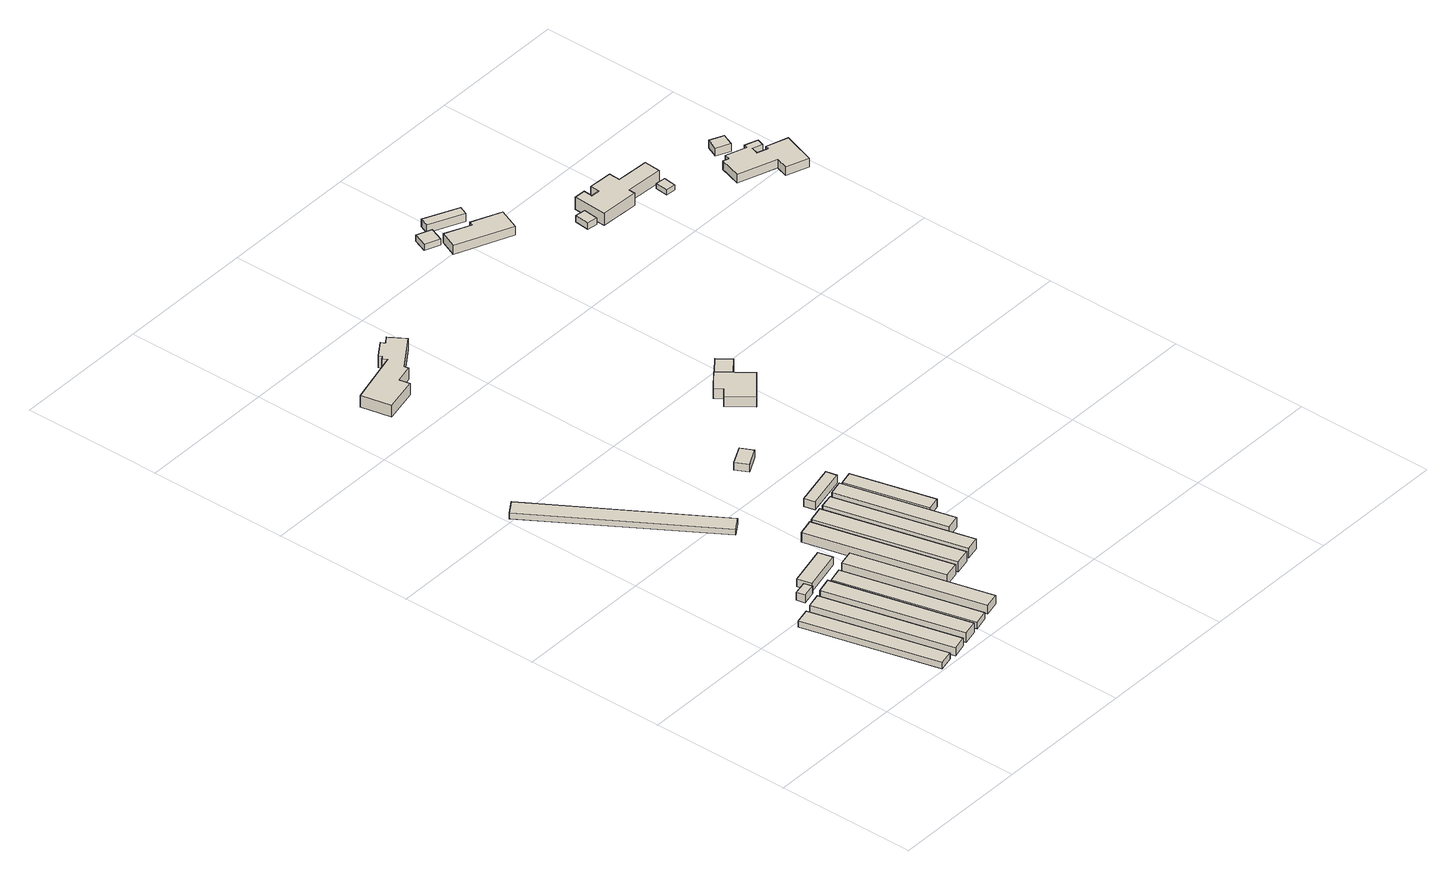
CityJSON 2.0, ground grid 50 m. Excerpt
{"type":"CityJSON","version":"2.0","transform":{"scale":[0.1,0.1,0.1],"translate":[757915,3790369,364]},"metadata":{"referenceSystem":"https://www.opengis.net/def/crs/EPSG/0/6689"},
"CityObjects":{
"building1":{"type":"Building","attributes":{"class":"3003","usage":"461","yearOfConstruction":"0001","measuredHeight":2.4,"storeysAboveGround":9999,"storeysBelowGround":9999,"BuildingDetailAttribute.totalFloorArea":-9999,"BuildingDetailAttribute.buildingFootprintArea":-9999,"BuildingDetailAttribute.buildingStructureType":"611","BuildingDetailAttribute.fireproofStructureType":"1011","BuildingDetailAttribute.landUseType":"231","BuildingDetailAttribute.specifiedBuildingCoverageRate":-9999,"BuildingDetailAttribute.specifiedFloorAreaRate":-9999,"BuildingDetailAttribute.buildingHeight":-9999,"BuildingDetailAttribute.surveyYear":"0001","BuildingIDAttribute.prefecture":"35","BuildingIDAttribute.city":"35215"},"address":[{"country":"日本","locality":"山口県周南市大字鹿野中"}],"geometry":[{"type":"Solid","lod":"1","boundaries":[[[[0,1,2,3]],[[2,4,5,3]],[[1,6,4,2]],[[0,7,6,1]],[[3,5,7,0]],[[4,6,7,5]]]]}]},
"building2":{"type":"Building","attributes":{"class":"3003","usage":"461","yearOfConstruction":"0001","measuredHeight":3,"storeysAboveGround":9999,"storeysBelowGround":9999,"BuildingDetailAttribute.totalFloorArea":-9999,"BuildingDetailAttribute.buildingFootprintArea":-9999,"BuildingDetailAttribute.buildingStructureType":"611","BuildingDetailAttribute.fireproofStructureType":"1011","BuildingDetailAttribute.landUseType":"231","BuildingDetailAttribute.specifiedBuildingCoverageRate":-9999,"BuildingDetailAttribute.specifiedFloorAreaRate":-9999,"BuildingDetailAttribute.buildingHeight":-9999,"BuildingDetailAttribute.surveyYear":"0001","BuildingIDAttribute.prefecture":"35","BuildingIDAttribute.city":"35215"},"address":[{"country":"日本","locality":"山口県周南市大字鹿野中"}],"geometry":[{"type":"Solid","lod":"1","boundaries":[[[[8,9,10,11]],[[10,12,13,11]],[[9,14,12,10]],[[8,15,14,9]],[[11,13,15,8]],[[12,14,15,13]]]]}]},
"building3":{"type":"Building","attributes":{"class":"3003","usage":"461","yearOfConstruction":"0001","measuredHeight":3,"storeysAboveGround":9999,"storeysBelowGround":9999,"BuildingDetailAttribute.totalFloorArea":-9999,"BuildingDetailAttribute.buildingFootprintArea":-9999,"BuildingDetailAttribute.buildingStructureType":"611","BuildingDetailAttribute.fireproofStructureType":"1011","BuildingDetailAttribute.landUseType":"231","BuildingDetailAttribute.specifiedBuildingCoverageRate":-9999,"BuildingDetailAttribute.specifiedFloorAreaRate":-9999,"BuildingDetailAttribute.buildingHeight":-9999,"BuildingDetailAttribute.surveyYear":"0001","BuildingIDAttribute.prefecture":"35","BuildingIDAttribute.city":"35215"},"address":[{"country":"日本","locality":"山口県周南市大字鹿野中"}],"geometry":[{"type":"Solid","lod":"1","boundaries":[[[[16,17,18,19]],[[18,20,21,19]],[[17,22,20,18]],[[16,23,22,17]],[[19,21,23,16]],[[20,22,23,21]]]]}]},
"building4":{"type":"Building","attributes":{"class":"3003","usage":"461","yearOfConstruction":"0001","measuredHeight":3.7,"storeysAboveGround":9999,"storeysBelowGround":9999,"BuildingDetailAttribute.totalFloorArea":-9999,"BuildingDetailAttribute.buildingFootprintArea":-9999,"BuildingDetailAttribute.buildingStructureType":"611","BuildingDetailAttribute.fireproofStructureType":"1011","BuildingDetailAttribute.landUseType":"231","BuildingDetailAttribute.specifiedBuildingCoverageRate":-9999,"BuildingDetailAttribute.specifiedFloorAreaRate":-9999,"BuildingDetailAttribute.buildingHeight":-9999,"BuildingDetailAttribute.surveyYear":"0001","BuildingIDAttribute.prefecture":"35","BuildingIDAttribute.city":"35215"},"address":[{"country":"日本","locality":"山口県周南市大字鹿野中"}],"geometry":[{"type":"Solid","lod":"1","boundaries":[[[[24,25,26,27]],[[26,28,29,27]],[[25,30,28,26]],[[24,31,30,25]],[[27,29,31,24]],[[28,30,31,29]]]]}]},
"building5":{"type":"Building","attributes":{"class":"3003","usage":"461","yearOfConstruction":"0001","measuredHeight":2.4,"storeysAboveGround":9999,"storeysBelowGround":9999,"BuildingDetailAttribute.totalFloorArea":-9999,"BuildingDetailAttribute.buildingFootprintArea":-9999,"BuildingDetailAttribute.buildingStructureType":"611","BuildingDetailAttribute.fireproofStructureType":"1011","BuildingDetailAttribute.landUseType":"231","BuildingDetailAttribute.specifiedBuildingCoverageRate":-9999,"BuildingDetailAttribute.specifiedFloorAreaRate":-9999,"BuildingDetailAttribute.buildingHeight":-9999,"BuildingDetailAttribute.surveyYear":"0001","BuildingIDAttribute.prefecture":"35","BuildingIDAttribute.city":"35215"},"address":[{"country":"日本","locality":"山口県周南市大字鹿野中"}],"geometry":[{"type":"Solid","lod":"1","boundaries":[[[[32,33,34,35]],[[34,36,37,35]],[[33,38,36,34]],[[32,39,38,33]],[[35,37,39,32]],[[36,38,39,37]]]]}]},
"building6":{"type":"Building","attributes":{"class":"3003","usage":"461","yearOfConstruction":"0001","measuredHeight":3,"storeysAboveGround":9999,"storeysBelowGround":9999,"BuildingDetailAttribute.totalFloorArea":-9999,"BuildingDetailAttribute.buildingFootprintArea":-9999,"BuildingDetailAttribute.buildingStructureType":"611","BuildingDetailAttribute.fireproofStructureType":"1011","BuildingDetailAttribute.landUseType":"231","BuildingDetailAttribute.specifiedBuildingCoverageRate":-9999,"BuildingDetailAttribute.specifiedFloorAreaRate":-9999,"BuildingDetailAttribute.buildingHeight":-9999,"BuildingDetailAttribute.surveyYear":"0001","BuildingIDAttribute.prefecture":"35","BuildingIDAttribute.city":"35215"},"address":[{"country":"日本","locality":"山口県周南市大字鹿野中"}],"geometry":[{"type":"Solid","lod":"1","boundaries":[[[[40,41,42,43]],[[42,44,45,43]],[[41,46,44,42]],[[40,47,46,41]],[[43,45,47,40]],[[44,46,47,45]]]]}]},
"building7":{"type":"Building","attributes":{"class":"3003","usage":"461","yearOfConstruction":"0001","measuredHeight":6.6,"storeysAboveGround":9999,"storeysBelowGround":9999,"BuildingDetailAttribute.totalFloorArea":-9999,"BuildingDetailAttribute.buildingFootprintArea":-9999,"BuildingDetailAttribute.buildingStructureType":"611","BuildingDetailAttribute.fireproofStructureType":"1011","BuildingDetailAttribute.landUseType":"231","BuildingDetailAttribute.specifiedBuildingCoverageRate":-9999,"BuildingDetailAttribute.specifiedFloorAreaRate":-9999,"BuildingDetailAttribute.buildingHeight":-9999,"BuildingDetailAttribute.surveyYear":"0001","BuildingIDAttribute.prefecture":"35","BuildingIDAttribute.city":"35215"},"address":[{"country":"日本","locality":"山口県周南市大字鹿野中"}],"geometry":[{"type":"Solid","lod":"1","boundaries":[[[[48,49,50,51]],[[50,52,53,51]],[[49,54,52,50]],[[48,55,54,49]],[[51,53,55,48]],[[52,54,55,53]]]]}]},
"building8":{"type":"Building","attributes":{"class":"3003","usage":"461","yearOfConstruction":"0001","measuredHeight":3.4,"storeysAboveGround":9999,"storeysBelowGround":9999,"BuildingDetailAttribute.totalFloorArea":-9999,"BuildingDetailAttribute.buildingFootprintArea":-9999,"BuildingDetailAttribute.buildingStructureType":"611","BuildingDetailAttribute.fireproofStructureType":"1011","BuildingDetailAttribute.landUseType":"231","BuildingDetailAttribute.specifiedBuildingCoverageRate":-9999,"BuildingDetailAttribute.specifiedFloorAreaRate":-9999,"BuildingDetailAttribute.buildingHeight":-9999,"BuildingDetailAttribute.surveyYear":"0001","BuildingIDAttribute.prefecture":"35","BuildingIDAttribute.city":"35215"},"address":[{"country":"日本","locality":"山口県周南市大字鹿野中"}],"geometry":[{"type":"Solid","lod":"1","boundaries":[[[[56,57,58,59]],[[58,60,61,59]],[[57,62,60,58]],[[56,63,62,57]],[[59,61,63,56]],[[60,62,63,61]]]]}]},
"building9":{"type":"Building","attributes":{"class":"3003","usage":"461","yearOfConstruction":"0001","measuredHeight":3.9,"storeysAboveGround":9999,"storeysBelowGround":9999,"BuildingDetailAttribute.totalFloorArea":-9999,"BuildingDetailAttribute.buildingFootprintArea":-9999,"BuildingDetailAttribute.buildingStructureType":"611","BuildingDetailAttribute.fireproofStructureType":"1011","BuildingDetailAttribute.landUseType":"231","BuildingDetailAttribute.specifiedBuildingCoverageRate":-9999,"BuildingDetailAttribute.specifiedFloorAreaRate":-9999,"BuildingDetailAttribute.buildingHeight":-9999,"BuildingDetailAttribute.surveyYear":"0001","BuildingIDAttribute.prefecture":"35","BuildingIDAttribute.city":"35215"},"address":[{"country":"日本","locality":"山口県周南市大字鹿野中"}],"geometry":[{"type":"Solid","lod":"1","boundaries":[[[[64,65,66,67]],[[66,68,69,67]],[[65,70,68,66]],[[64,71,70,65]],[[67,69,71,64]],[[68,70,71,69]]]]}]},
"building10":{"type":"Building","attributes":{"class":"3003","usage":"461","yearOfConstruction":"0001","measuredHeight":3.7,"storeysAboveGround":9999,"storeysBelowGround":9999,"BuildingDetailAttribute.totalFloorArea":-9999,"BuildingDetailAttribute.buildingFootprintArea":-9999,"BuildingDetailAttribute.buildingStructureType":"611","BuildingDetailAttribute.fireproofStructureType":"1011","BuildingDetailAttribute.landUseType":"231","BuildingDetailAttribute.specifiedBuildingCoverageRate":-9999,"BuildingDetailAttribute.specifiedFloorAreaRate":-9999,"BuildingDetailAttribute.buildingHeight":-9999,"BuildingDetailAttribute.surveyYear":"0001","BuildingIDAttribute.prefecture":"35","BuildingIDAttribute.city":"35215"},"address":[{"country":"日本","locality":"山口県周南市大字鹿野中"}],"geometry":[{"type":"Solid","lod":"1","boundaries":[[[[72,73,74,75]],[[74,76,77,75]],[[73,78,76,74]],[[72,79,78,73]],[[75,77,79,72]],[[76,78,79,77]]]]}]},
"building11":{"type":"Building","attributes":{"class":"3003","usage":"461","yearOfConstruction":"0001","measuredHeight":3.7,"storeysAboveGround":9999,"storeysBelowGround":9999,"BuildingDetailAttribute.totalFloorArea":-9999,"BuildingDetailAttribute.buildingFootprintArea":-9999,"BuildingDetailAttribute.buildingStructureType":"611","BuildingDetailAttribute.fireproofStructureType":"1011","BuildingDetailAttribute.landUseType":"231","BuildingDetailAttribute.specifiedBuildingCoverageRate":-9999,"BuildingDetailAttribute.specifiedFloorAreaRate":-9999,"BuildingDetailAttribute.buildingHeight":-9999,"BuildingDetailAttribute.surveyYear":"0001","BuildingIDAttribute.prefecture":"35","BuildingIDAttribute.city":"35215"},"address":[{"country":"日本","locality":"山口県周南市大字鹿野中"}],"geometry":[{"type":"Solid","lod":"1","boundaries":[[[[80,81,82,83]],[[82,84,85,83]],[[81,86,84,82]],[[80,87,86,81]],[[83,85,87,80]],[[84,86,87,85]]]]}]},
"building12":{"type":"Building","attributes":{"class":"3001","usage":"461","yearOfConstruction":"0001","measuredHeight":6.6,"storeysAboveGround":9999,"storeysBelowGround":9999,"LandSlideRiskAttribute.description":"1","LandSlideRiskAttribute.areaType":"2","BuildingDetailAttribute.totalFloorArea":-9999,"BuildingDetailAttribute.buildingFootprintArea":-9999,"BuildingDetailAttribute.buildingStructureType":"611","BuildingDetailAttribute.fireproofStructureType":"1011","BuildingDetailAttribute.landUseType":"231","BuildingDetailAttribute.specifiedBuildingCoverageRate":-9999,"BuildingDetailAttribute.specifiedFloorAreaRate":-9999,"BuildingDetailAttribute.buildingHeight":-9999,"BuildingDetailAttribute.surveyYear":"0001","BuildingIDAttribute.prefecture":"35","BuildingIDAttribute.city":"35215"},"address":[{"country":"日本","locality":"山口県周南市大字鹿野中"}],"geometry":[{"type":"Solid","lod":"1","boundaries":[[[[88,89,90,91,92,93,94,95,96,97,98,99,100,101]],[[100,102,103,101]],[[99,104,102,100]],[[98,105,104,99]],[[97,106,105,98]],[[96,107,106,97]],[[95,108,107,96]],[[94,109,108,95]],[[93,110,109,94]],[[92,111,110,93]],[[91,112,111,92]],[[90,113,112,91]],[[89,114,113,90]],[[88,115,114,89]],[[101,103,115,88]],[[102,104,105,106,107,108,109,110,111,112,113,114,115,103]]]]}]},
"building13":{"type":"Building","attributes":{"class":"3003","usage":"461","yearOfConstruction":"0001","measuredHeight":3.9,"storeysAboveGround":9999,"storeysBelowGround":9999,"BuildingDetailAttribute.totalFloorArea":-9999,"BuildingDetailAttribute.buildingFootprintArea":-9999,"BuildingDetailAttribute.buildingStructureType":"611","BuildingDetailAttribute.fireproofStructureType":"1011","BuildingDetailAttribute.landUseType":"231","BuildingDetailAttribute.specifiedBuildingCoverageRate":-9999,"BuildingDetailAttribute.specifiedFloorAreaRate":-9999,"BuildingDetailAttribute.buildingHeight":-9999,"BuildingDetailAttribute.surveyYear":"0001","BuildingIDAttribute.prefecture":"35","BuildingIDAttribute.city":"35215"},"address":[{"country":"日本","locality":"山口県周南市大字鹿野中"}],"geometry":[{"type":"Solid","lod":"1","boundaries":[[[[116,117,118,119]],[[118,120,121,119]],[[117,122,120,118]],[[116,123,122,117]],[[119,121,123,116]],[[120,122,123,121]]]]}]},
"building14":{"type":"Building","attributes":{"class":"3003","usage":"461","yearOfConstruction":"0001","measuredHeight":3,"storeysAboveGround":9999,"storeysBelowGround":9999,"BuildingDetailAttribute.totalFloorArea":-9999,"BuildingDetailAttribute.buildingFootprintArea":-9999,"BuildingDetailAttribute.buildingStructureType":"611","BuildingDetailAttribute.fireproofStructureType":"1011","BuildingDetailAttribute.landUseType":"231","BuildingDetailAttribute.specifiedBuildingCoverageRate":-9999,"BuildingDetailAttribute.specifiedFloorAreaRate":-9999,"BuildingDetailAttribute.buildingHeight":-9999,"BuildingDetailAttribute.surveyYear":"0001","BuildingIDAttribute.prefecture":"35","BuildingIDAttribute.city":"35215"},"address":[{"country":"日本","locality":"山口県周南市大字鹿野中"}],"geometry":[{"type":"Solid","lod":"1","boundaries":[[[[124,125,126,127]],[[126,128,129,127]],[[125,130,128,126]],[[124,131,130,125]],[[127,129,131,124]],[[128,130,131,129]]]]}]},
"building15":{"type":"Building","attributes":{"class":"3001","usage":"461","yearOfConstruction":"0001","measuredHeight":3,"storeysAboveGround":9999,"storeysBelowGround":9999,"BuildingDetailAttribute.totalFloorArea":-9999,"BuildingDetailAttribute.buildingFootprintArea":-9999,"BuildingDetailAttribute.buildingStructureType":"611","BuildingDetailAttribute.fireproofStructureType":"1011","BuildingDetailAttribute.landUseType":"231","BuildingDetailAttribute.specifiedBuildingCoverageRate":-9999,"BuildingDetailAttribute.specifiedFloorAreaRate":-9999,"BuildingDetailAttribute.buildingHeight":-9999,"BuildingDetailAttribute.surveyYear":"0001","BuildingIDAttribute.prefecture":"35","BuildingIDAttribute.city":"35215"},"address":[{"country":"日本","locality":"山口県周南市大字鹿野中"}],"geometry":[{"type":"Solid","lod":"1","boundaries":[[[[132,133,134,135]],[[134,136,137,135]],[[133,138,136,134]],[[132,139,138,133]],[[135,137,139,132]],[[136,138,139,137]]]]}]},
"building16":{"type":"Building","attributes":{"class":"3003","usage":"461","yearOfConstruction":"0001","measuredHeight":3,"storeysAboveGround":9999,"storeysBelowGround":9999,"BuildingDetailAttribute.totalFloorArea":-9999,"BuildingDetailAttribute.buildingFootprintArea":-9999,"BuildingDetailAttribute.buildingStructureType":"611","BuildingDetailAttribute.fireproofStructureType":"1011","BuildingDetailAttribute.landUseType":"231","BuildingDetailAttribute.specifiedBuildingCoverageRate":-9999,"BuildingDetailAttribute.specifiedFloorAreaRate":-9999,"BuildingDetailAttribute.buildingHeight":-9999,"BuildingDetailAttribute.surveyYear":"0001","BuildingIDAttribute.prefecture":"35","BuildingIDAttribute.city":"35215"},"address":[{"country":"日本","locality":"山口県周南市大字鹿野中"}],"geometry":[{"type":"Solid","lod":"1","boundaries":[[[[140,141,142,143]],[[142,144,145,143]],[[141,146,144,142]],[[140,147,146,141]],[[143,145,147,140]],[[144,146,147,145]]]]}]},
"building17":{"type":"Building","attributes":{"class":"3001","usage":"461","yearOfConstruction":"0001","measuredHeight":4.9,"storeysAboveGround":9999,"storeysBelowGround":9999,"BuildingDetailAttribute.totalFloorArea":-9999,"BuildingDetailAttribute.buildingFootprintArea":-9999,"BuildingDetailAttribute.buildingStructureType":"611","BuildingDetailAttribute.fireproofStructureType":"1011","BuildingDetailAttribute.landUseType":"231","BuildingDetailAttribute.specifiedBuildingCoverageRate":-9999,"BuildingDetailAttribute.specifiedFloorAreaRate":-9999,"BuildingDetailAttribute.buildingHeight":-9999,"BuildingDetailAttribute.surveyYear":"0001","BuildingIDAttribute.prefecture":"35","BuildingIDAttribute.city":"35215"},"address":[{"country":"日本","locality":"山口県周南市大字鹿野中"}],"geometry":[{"type":"Solid","lod":"1","boundaries":[[[[148,149,150,151,152,153]],[[152,154,155,153]],[[151,156,154,152]],[[150,157,156,151]],[[149,158,157,150]],[[148,159,158,149]],[[153,155,159,148]],[[154,156,157,158,159,155]]]]}]},
"building18":{"type":"Building","attributes":{"class":"3001","usage":"461","yearOfConstruction":"0001","measuredHeight":3.2,"storeysAboveGround":9999,"storeysBelowGround":9999,"BuildingDetailAttribute.totalFloorArea":-9999,"BuildingDetailAttribute.buildingFootprintArea":-9999,"BuildingDetailAttribute.buildingStructureType":"611","BuildingDetailAttribute.fireproofStructureType":"1011","BuildingDetailAttribute.landUseType":"231","BuildingDetailAttribute.specifiedBuildingCoverageRate":-9999,"BuildingDetailAttribute.specifiedFloorAreaRate":-9999,"BuildingDetailAttribute.buildingHeight":-9999,"BuildingDetailAttribute.surveyYear":"0001","BuildingIDAttribute.prefecture":"35","BuildingIDAttribute.city":"35215"},"address":[{"country":"日本","locality":"山口県周南市大字鹿野中"}],"geometry":[{"type":"Solid","lod":"1","boundaries":[[[[160,161,162,163]],[[162,164,165,163]],[[161,166,164,162]],[[160,167,166,161]],[[163,165,167,160]],[[164,166,167,165]]]]}]},
"building19":{"type":"Building","attributes":{"class":"3001","usage":"461","yearOfConstruction":"0001","measuredHeight":2.3,"storeysAboveGround":9999,"storeysBelowGround":9999,"LandSlideRiskAttribute.description":"1","LandSlideRiskAttribute.areaType":"2","BuildingDetailAttribute.totalFloorArea":-9999,"BuildingDetailAttribute.buildingFootprintArea":-9999,"BuildingDetailAttribute.buildingStructureType":"611","BuildingDetailAttribute.fireproofStructureType":"1011","BuildingDetailAttribute.landUseType":"231","BuildingDetailAttribute.specifiedBuildingCoverageRate":-9999,"BuildingDetailAttribute.specifiedFloorAreaRate":-9999,"BuildingDetailAttribute.buildingHeight":-9999,"BuildingDetailAttribute.surveyYear":"0001","BuildingIDAttribute.prefecture":"35","BuildingIDAttribute.city":"35215"},"address":[{"country":"日本","locality":"山口県周南市大字鹿野中"}],"geometry":[{"type":"Solid","lod":"1","boundaries":[[[[168,169,170,171]],[[170,172,173,171]],[[169,174,172,170]],[[168,175,174,169]],[[171,173,175,168]],[[172,174,175,173]]]]}]},
"building20":{"type":"Building","attributes":{"class":"3001","usage":"461","yearOfConstruction":"0001","measuredHeight":4.9,"storeysAboveGround":9999,"storeysBelowGround":9999,"LandSlideRiskAttribute.description":"1","LandSlideRiskAttribute.areaType":"2","BuildingDetailAttribute.totalFloorArea":-9999,"BuildingDetailAttribute.buildingFootprintArea":-9999,"BuildingDetailAttribute.buildingStructureType":"611","BuildingDetailAttribute.fireproofStructureType":"1011","BuildingDetailAttribute.landUseType":"231","BuildingDetailAttribute.specifiedBuildingCoverageRate":-9999,"BuildingDetailAttribute.specifiedFloorAreaRate":-9999,"BuildingDetailAttribute.buildingHeight":-9999,"BuildingDetailAttribute.surveyYear":"0001","BuildingIDAttribute.prefecture":"35","BuildingIDAttribute.city":"35215"},"address":[{"country":"日本","locality":"山口県周南市大字鹿野中"}],"geometry":[{"type":"Solid","lod":"1","boundaries":[[[[176,177,178,179,180,181]],[[180,182,183,181]],[[179,184,182,180]],[[178,185,184,179]],[[177,186,185,178]],[[176,187,186,177]],[[181,183,187,176]],[[182,184,185,186,187,183]]]]}]},
"building21":{"type":"Building","attributes":{"class":"3001","usage":"461","yearOfConstruction":"0001","measuredHeight":3,"storeysAboveGround":9999,"storeysBelowGround":9999,"LandSlideRiskAttribute.description":"1","LandSlideRiskAttribute.areaType":"2","BuildingDetailAttribute.totalFloorArea":-9999,"BuildingDetailAttribute.buildingFootprintArea":-9999,"BuildingDetailAttribute.buildingStructureType":"611","BuildingDetailAttribute.fireproofStructureType":"1011","BuildingDetailAttribute.landUseType":"231","BuildingDetailAttribute.specifiedBuildingCoverageRate":-9999,"BuildingDetailAttribute.specifiedFloorAreaRate":-9999,"BuildingDetailAttribute.buildingHeight":-9999,"BuildingDetailAttribute.surveyYear":"0001","BuildingIDAttribute.prefecture":"35","BuildingIDAttribute.city":"35215"},"address":[{"country":"日本","locality":"山口県周南市大字鹿野中"}],"geometry":[{"type":"Solid","lod":"1","boundaries":[[[[188,189,190,191]],[[190,192,193,191]],[[189,194,192,190]],[[188,195,194,189]],[[191,193,195,188]],[[192,194,195,193]]]]}]},
"building22":{"type":"Building","attributes":{"class":"3001","usage":"461","yearOfConstruction":"0001","measuredHeight":2.8,"storeysAboveGround":9999,"storeysBelowGround":9999,"LandSlideRiskAttribute.description":"1","LandSlideRiskAttribute.areaType":"2","BuildingDetailAttribute.totalFloorArea":-9999,"BuildingDetailAttribute.buildingFootprintArea":-9999,"BuildingDetailAttribute.buildingStructureType":"611","BuildingDetailAttribute.fireproofStructureType":"1011","BuildingDetailAttribute.landUseType":"231","BuildingDetailAttribute.specifiedBuildingCoverageRate":-9999,"BuildingDetailAttribute.specifiedFloorAreaRate":-9999,"BuildingDetailAttribute.buildingHeight":-9999,"BuildingDetailAttribute.surveyYear":"0001","BuildingIDAttribute.prefecture":"35","BuildingIDAttribute.city":"35215"},"address":[{"country":"日本","locality":"山口県周南市大字鹿野中"}],"geometry":[{"type":"Solid","lod":"1","boundaries":[[[[196,197,198,199]],[[198,200,201,199]],[[197,202,200,198]],[[196,203,202,197]],[[199,201,203,196]],[[200,202,203,201]]]]}]},
"building23":{"type":"Building","attributes":{"class":"3001","usage":"461","yearOfConstruction":"0001","measuredHeight":6.3,"storeysAboveGround":9999,"storeysBelowGround":9999,"LandSlideRiskAttribute.description":"1","LandSlideRiskAttribute.areaType":"2","BuildingDetailAttribute.totalFloorArea":-9999,"BuildingDetailAttribute.buildingFootprintArea":-9999,"BuildingDetailAttribute.buildingStructureType":"611","BuildingDetailAttribute.fireproofStructureType":"1011","BuildingDetailAttribute.landUseType":"231","BuildingDetailAttribute.specifiedBuildingCoverageRate":-9999,"BuildingDetailAttribute.specifiedFloorAreaRate":-9999,"BuildingDetailAttribute.buildingHeight":-9999,"BuildingDetailAttribute.surveyYear":"0001","BuildingIDAttribute.prefecture":"35","BuildingIDAttribute.city":"35215"},"address":[{"country":"日本","locality":"山口県周南市大字鹿野中"}],"geometry":[{"type":"Solid","lod":"1","boundaries":[[[[204,205,206,207,208,209,210,211,212,213,214,215]],[[214,216,217,215]],[[213,218,216,214]],[[212,219,218,213]],[[211,220,219,212]],[[210,221,220,211]],[[209,222,221,210]],[[208,223,222,209]],[[207,224,223,208]],[[206,225,224,207]],[[205,226,225,206]],[[204,227,226,205]],[[215,217,227,204]],[[216,218,219,220,221,222,223,224,225,226,227,217]]]]}]},
"building24":{"type":"Building","attributes":{"class":"3001","usage":"461","yearOfConstruction":"0001","measuredHeight":2,"storeysAboveGround":9999,"storeysBelowGround":9999,"LandSlideRiskAttribute.description":"1","LandSlideRiskAttribute.areaType":"2","BuildingDetailAttribute.totalFloorArea":-9999,"BuildingDetailAttribute.buildingFootprintArea":-9999,"BuildingDetailAttribute.buildingStructureType":"611","BuildingDetailAttribute.fireproofStructureType":"1011","BuildingDetailAttribute.landUseType":"231","BuildingDetailAttribute.specifiedBuildingCoverageRate":-9999,"BuildingDetailAttribute.specifiedFloorAreaRate":-9999,"BuildingDetailAttribute.buildingHeight":-9999,"BuildingDetailAttribute.surveyYear":"0001","BuildingIDAttribute.prefecture":"35","BuildingIDAttribute.city":"35215"},"address":[{"country":"日本","locality":"山口県周南市大字鹿野中"}],"geometry":[{"type":"Solid","lod":"1","boundaries":[[[[228,229,230,231]],[[230,232,233,231]],[[229,234,232,230]],[[228,235,234,229]],[[231,233,235,228]],[[232,234,235,233]]]]}]},
"building25":{"type":"Building","attributes":{"class":"3001","usage":"461","yearOfConstruction":"0001","measuredHeight":5.9,"storeysAboveGround":9999,"storeysBelowGround":9999,"LandSlideRiskAttribute.description":"1","LandSlideRiskAttribute.areaType":"2","BuildingDetailAttribute.totalFloorArea":-9999,"BuildingDetailAttribute.buildingFootprintArea":-9999,"BuildingDetailAttribute.buildingStructureType":"611","BuildingDetailAttribute.fireproofStructureType":"1011","BuildingDetailAttribute.landUseType":"231","BuildingDetailAttribute.specifiedBuildingCoverageRate":-9999,"BuildingDetailAttribute.specifiedFloorAreaRate":-9999,"BuildingDetailAttribute.buildingHeight":-9999,"BuildingDetailAttribute.surveyYear":"0001","BuildingIDAttribute.prefecture":"35","BuildingIDAttribute.city":"35215"},"address":[{"country":"日本","locality":"山口県周南市大字鹿野中"}],"geometry":[{"type":"Solid","lod":"1","boundaries":[[[[236,237,238,239,240,241,242,243,244,245,246,247,248,249,250,251]],[[250,252,253,251]],[[249,254,252,250]],[[248,255,254,249]],[[247,256,255,248]],[[246,257,256,247]],[[245,258,257,246]],[[244,259,258,245]],[[243,260,259,244]],[[242,261,260,243]],[[241,262,261,242]],[[240,263,262,241]],[[239,264,263,240]],[[238,265,264,239]],[[237,266,265,238]],[[236,267,266,237]],[[251,253,267,236]],[[252,254,255,256,257,258,259,260,261,262,263,264,265,266,267,253]]]]}]},
"building26":{"type":"Building","attributes":{"class":"3001","usage":"461","yearOfConstruction":"0001","measuredHeight":3,"storeysAboveGround":9999,"storeysBelowGround":9999,"LandSlideRiskAttribute.description":"1","LandSlideRiskAttribute.areaType":"2","BuildingDetailAttribute.totalFloorArea":-9999,"BuildingDetailAttribute.buildingFootprintArea":-9999,"BuildingDetailAttribute.buildingStructureType":"611","BuildingDetailAttribute.fireproofStructureType":"1011","BuildingDetailAttribute.landUseType":"231","BuildingDetailAttribute.specifiedBuildingCoverageRate":-9999,"BuildingDetailAttribute.specifiedFloorAreaRate":-9999,"BuildingDetailAttribute.buildingHeight":-9999,"BuildingDetailAttribute.surveyYear":"0001","BuildingIDAttribute.prefecture":"35","BuildingIDAttribute.city":"35215"},"address":[{"country":"日本","locality":"山口県周南市大字鹿野中"}],"geometry":[{"type":"Solid","lod":"1","boundaries":[[[[268,269,270,271]],[[270,272,273,271]],[[269,274,272,270]],[[268,275,274,269]],[[271,273,275,268]],[[272,274,275,273]]]]}]}
},
"vertices":[
[272,3,9],[153,478,9],[208,491,9],[326,16,9],[208,491,33],[326,16,33],[153,478,33],[272,3,33],
[350,14,8],[231,497,8],[285,510,8],[404,27,8],[285,510,38],[404,27,38],[231,497,38],[350,14,38],
[260,539,10],[253,569,10],[304,580,10],[311,551,10],[304,580,40],[311,551,40],[253,569,40],[260,539,40],
[423,32,8],[303,515,8],[358,529,8],[477,45,8],[358,529,45],[477,45,45],[303,515,45],[423,32,45],
[497,49,9],[377,532,9],[432,546,9],[551,63,9],[432,546,33],[551,63,33],[377,532,33],[497,49,33],
[320,559,10],[307,611,10],[452,646,10],[464,595,10],[452,646,40],[464,595,40],[307,611,40],[320,559,40],
[383,916,16],[4,1505,16],[53,1537,16],[431,947,16],[53,1537,38],[431,947,38],[4,1505,38],[383,916,38],
[574,71,9],[455,554,9],[510,567,9],[629,84,9],[510,567,43],[629,84,43],[455,554,43],[574,71,43],
[615,265,4],[496,748,4],[554,762,4],[672,279,4],[554,762,42],[672,279,42],[496,748,42],[615,265,42],
[687,281,4],[566,766,4],[624,781,4],[744,295,4],[624,781,42],[744,295,42],[566,766,42],[687,281,42],
[761,300,4],[641,784,4],[692,796,4],[812,313,4],[692,796,42],[812,313,42],[641,784,42],[761,300,42],
[316,2181,47],[319,2165,47],[254,2150,47],[262,2111,47],[140,2085,47],[117,2191,47],[310,2242,47],[300,2256,47],[313,2265,47],[306,2276,47],[363,2315,47],[372,2301,47],[396,2318,47],[434,2262,47],[396,2318,92],[434,2262,92],[372,2301,92],[363,2315,92],[306,2276,92],[313,2265,92],[300,2256,92],[310,2242,92],[117,2191,92],[140,2085,92],[262,2111,92],[254,2150,92],[319,2165,92],[316,2181,92],
[805,415,4],[711,804,4],[762,817,4],[857,427,4],[762,817,43],[857,427,43],[711,804,43],[805,415,43],
[649,820,4],[640,858,4],[789,893,4],[797,854,4],[789,893,34],[797,854,34],[640,858,34],[649,820,34],
[665,1094,7],[642,1138,7],[709,1172,7],[731,1128,7],[709,1172,37],[731,1128,37],[642,1138,37],[665,1094,37],
[850,528,5],[778,818,5],[826,830,5],[898,540,5],[826,830,35],[898,540,35],[778,818,35],[850,528,35],
[925,1281,15],[862,1360,15],[893,1385,15],[873,1411,15],[940,1464,15],[1023,1360,15],[940,1464,52],[1023,1360,52],[873,1411,52],[893,1385,52],[862,1360,52],[925,1281,52],
[982,1421,16],[946,1467,16],[999,1508,16],[1035,1462,16],[999,1508,47],[1035,1462,47],[946,1467,47],[982,1421,47],
[890,2509,63],[836,2531,63],[857,2582,63],[911,2560,63],[857,2582,86],[911,2560,86],[836,2531,86],[890,2509,86],
[1007,2490,58],[1112,2445,58],[1080,2369,58],[883,2454,58],[910,2516,58],[1001,2476,58],[910,2516,92],[1001,2476,92],[883,2454,92],[1080,2369,92],[1112,2445,92],[1007,2490,92],
[1031,2525,64],[909,2581,64],[923,2613,64],[1045,2557,64],[923,2613,94],[1045,2557,94],[909,2581,94],[1031,2525,94],
[1296,2223,43],[1259,2228,43],[1265,2281,43],[1302,2276,43],[1265,2281,68],[1302,2276,68],[1259,2228,68],[1296,2223,68],
[1354,2290,40],[1385,2288,40],[1388,2323,40],[1473,2318,40],[1471,2278,40],[1588,2271,40],[1584,2212,40],[1449,2220,40],[1447,2197,40],[1309,2205,40],[1316,2325,40],[1356,2323,40],[1316,2325,87],[1356,2323,87],[1309,2205,87],[1447,2197,87],[1449,2220,87],[1584,2212,87],[1588,2271,87],[1471,2278,87],[1473,2318,87],[1388,2323,87],[1385,2288,87],[1354,2290,87],
[1587,2152,38],[1552,2156,38],[1557,2202,38],[1593,2198,38],[1557,2202,58],[1593,2198,58],[1552,2156,58],[1587,2152,58],
[1873,2112,30],[1920,2096,30],[1912,2071,30],[1876,2083,30],[1868,2058,30],[1906,2045,30],[1910,2058,30],[1988,2032,30],[1949,1916,30],[1868,1943,30],[1883,1988,30],[1744,2034,30],[1770,2112,30],[1790,2106,30],[1796,2125,30],[1869,2100,30],[1796,2125,63],[1869,2100,63],[1790,2106,63],[1770,2112,63],[1744,2034,63],[1883,1988,63],[1868,1943,63],[1949,1916,63],[1988,2032,63],[1910,2058,63],[1906,2045,63],[1868,2058,63],[1876,2083,63],[1912,2071,63],[1920,2096,63],[1873,2112,63],
[1837,2135,49],[1788,2157,49],[1807,2199,49],[1856,2177,49],[1807,2199,79],[1856,2177,79],[1788,2157,79],[1837,2135,79]
]}
